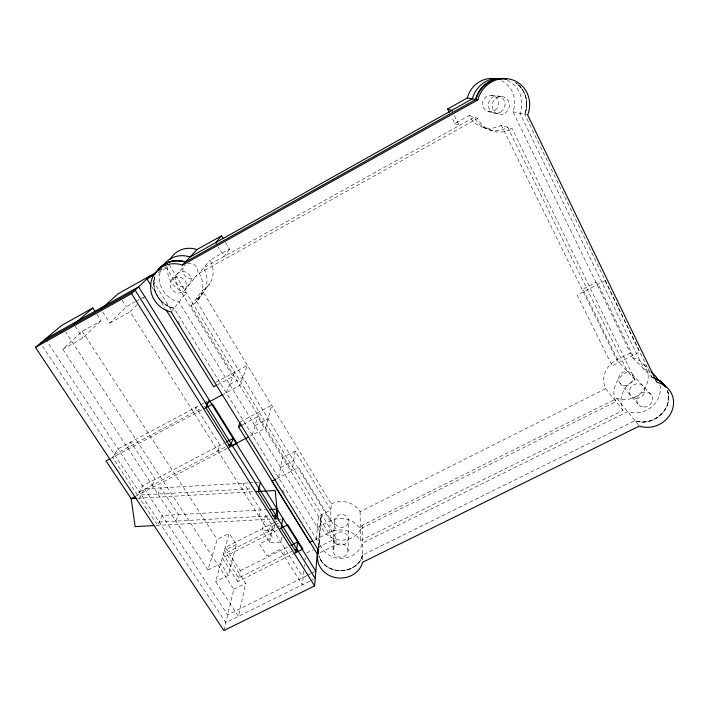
<?xml version="1.0" encoding="UTF-8"?>
<svg xmlns="http://www.w3.org/2000/svg" width="709" height="709" viewBox="0 0 709 709"><rect width="100%" height="100%" fill="white"/><g stroke="black" fill="none" stroke-linecap="round" stroke-linejoin="round"><path stroke-width="0.53" stroke-dasharray="3.54 2.66" d="M348.066 551.008A7.515 6.798 1.8 0 0 337.307 544.308A7.515 6.798 1.8 0 0 336.332 556.051A7.515 6.798 1.8 0 0 348.066 551.008L348.615 521.469A7.046 6.434 1.8 0 0 338.477 515.151A7.046 6.434 1.8 0 0 337.661 526.273A7.046 6.434 1.8 0 0 348.615 521.416M320.193 552.55L335.827 544.778L336.119 538.335L169.389 265.033M333.07 549.936L334.551 520.45M225.586 242.443L229.53 249.125L209.882 260.088A23.246 22.103 37.4 0 1 202.233 290.601L331.28 503.922L329.57 532.468A22.555 20.401 1.8 0 1 360.358 540.657L623.025 410.378A24.345 21.979 -27.7 0 1 635.034 379.74L512.208 128.825L501.263 125.218A25.134 23.822 -64.7 0 1 469.128 115.514L454.903 123.446L451.5 116.71M318.74 549.643L321.576 514.495A21.146 19.311 1.8 0 0 335.756 539.372A21.146 19.311 1.8 0 0 362.175 525.342L616.919 398.378A22.732 20.694 -28.6 0 0 646.768 384.322A22.732 20.694 -28.6 0 0 632.703 357.779L512.908 111.774A25.134 23.822 -64.7 0 0 501.644 80.791M154.668 277.37A24.93 23.592 35.8 0 0 174.086 308.211L319.227 543.635L318.199 547.623L320.619 518.27M316.4 539.053L318.394 516.258L330.917 509.957L295.228 451.084L282.554 457.642L278.619 477.769M303.78 570.975L302.291 584.828L279.975 549.422L267.001 555.936L259.414 543.998L272.424 537.44L130.172 311.73L138.503 303.124M304.25 566.606L304.489 564.426M304.95 560.066L305.189 557.877M283.733 555.377L284.796 548.429M281.969 537.174L281.101 542.545L269.571 542.217L262.215 530.58L265.503 514.858L267.382 513.901M295.228 451.084L291.957 470.909L191.138 305.898A24.93 23.592 35.8 0 0 199.22 273.311L209.882 260.088M318.199 547.623L319.227 543.635A22.555 20.401 1.8 0 0 318.164 547.942M274.817 524.412L273.665 530.713L262.215 530.58M269.571 542.217L272.593 526.149L265.503 514.858M268.631 531.413L269.925 524.766L303.08 577.516M236.345 544.485L224.363 550.547L245.668 583.41L238.437 616.325L215.642 581.672L229.167 533.328L236.345 544.485L228.395 575.283L215.642 581.672M259.219 516.48L260.655 510.019L243.79 483.192L242.088 489.307M295.334 552.869L237.737 581.637L240.316 570.718L225.214 547.401L274.037 522.684M223.911 630.523L233.819 589.321L65.689 332.034M154.757 277.059C150.618 290.522 160.518 305.526 174.086 308.211C160.402 305.49 150.432 290.211 154.899 276.687M252.271 435.025L259.015 411.947M96.885 314.397L100.988 320.805L82.2 331.289L62.764 349.236L207.932 569.947L217.158 539.434L229.167 533.328M217.885 450.906L219.976 445.296L196.065 407.25L193.584 412.337M175.814 521.115L178.473 514.601L160.952 487.863L158.001 494.04M226.215 392.768L234.75 372.172M152.249 485.293L155.289 479.231L130.89 442.008L127.443 447.574M197.882 300.217L202.597 293.198L196.934 300.35L209.837 283.485M191.138 305.898L202.233 290.601M229.53 249.125L224.026 256.543L218.354 246.971M171.126 311.942L186.316 292.782A23.246 22.103 37.4 0 1 167.891 265.751M184.872 290.043A8.313 7.861 35.8 0 0 179.288 277.015A8.313 7.861 35.8 0 0 170.834 287.694A8.313 7.861 35.8 0 0 184.872 290.043L196.437 275.757M171.773 279.816L184.26 266.176M143.05 298.436L145.327 296.087M158.125 272.602L166.535 267.878L168.68 265.742M102.734 312.049L109.78 323.082L126.237 306.731L134.825 301.937M62.764 349.236L82.82 338.078L100.988 320.805M159.259 270.714L166.624 266.575M135.782 301.405L143.413 297.151M109.78 323.082L130.172 311.73M199.22 273.311L477.671 118.394A27.066 25.613 -63.4 0 0 512.208 128.825M215.802 382.328L247.459 365.365L239.793 385.528L223.362 394.284M217.574 384.748L232.951 376.514L166.535 267.878M229.672 384.42L242.895 377.356M203.616 403.217L118.031 448.868L112.536 457.411L137.652 495.219L142.527 485.931L224.328 443.019M204.555 402.721L207.391 401.205M114.397 454.522L201.241 408.251M202.118 407.79L205.078 406.213M110.834 458.324L204.857 408.269M240.218 421.855L271.627 405.309L265.733 427.979L250.401 436M243.293 424.345L257.597 416.812L335.827 544.778M255.001 425.684L268.117 418.797M139.301 492.073L226.446 446.431M136.048 496.052L227.305 448.292M280.64 467.444L293.641 460.744M276.74 478.735L298.657 467.47L336.172 529.162L313.741 540.382M274.525 522.436L277.29 521.035M278.212 520.566L280.977 519.165M272.593 526.149L274.463 525.201M275.402 524.722L279.151 522.825M279.851 525.741L223.273 554.341L238.605 577.941L291.824 551.336M277.228 530.137L222.28 557.877L237.737 581.637M207.932 569.947L220.712 563.504L228.395 575.283M317.419 527.363L330.261 520.92A21.988 19.958 1.8 0 1 360.269 528.932L615.988 401.595A23.689 21.456 -28 0 1 627.616 371.684L507.759 127.354A26.277 24.886 -63.9 0 1 474.197 117.224L203.545 267.949A24.248 22.989 36.4 0 1 195.64 299.694L330.261 520.92M240.316 570.718L287.757 546.949M331.28 503.922A21.146 19.311 1.8 0 1 360.137 511.668L605.663 388.683A22.732 20.694 -28.6 0 1 616.733 359.862L630.363 352.985L632.791 355.431L598.139 284.212L595.977 282.359L582.124 289.547L584.163 291.461L619.028 362.361M233.819 589.321L245.668 583.41M306.589 553.047L313.13 549.794M317.8 547.463L336.119 538.335M306.917 575.619L227.695 614.792L46.032 339.93M307.91 575.123L310.879 573.661M311.871 573.164L314.84 571.702M309.682 581.176L225.834 622.546L41.122 344.051M310.613 580.724L313.387 579.35M248.256 482.935L144.423 488.802L139.593 498.143L157.69 525.378L162.077 515.514L266.176 509.709M249.355 482.873L253.778 482.625M254.877 482.563L259.299 482.315M141.224 494.979L251.571 488.767M137.75 498.25L253.813 491.718M159.171 522.037L269.668 515.904M156.024 525.475L270.244 519.13M491.532 95.245L501.839 96.592M512.908 111.774L527.682 115M653.273 377.808L652.147 377.525L524.793 114.371A27.066 25.613 -63.4 0 0 515.08 82.324M488.049 111.499L498.046 114.069M654.38 378.154L652.147 377.525A24.345 21.979 -27.7 0 1 653.778 377.959M469.128 115.514L477.671 118.394M483.006 127.292L492.56 131.05M454.903 123.446L459.317 125.511L454.106 115.159M517.224 83.857L516.161 83.05L517.552 84.158M643.71 364.346L648.965 369.593M632.703 357.779L653.485 378.89M632.029 374.068L651.332 394.851M635.034 379.74L616.733 359.862L501.263 125.218M619.817 382.993L638.206 404.334M616.919 398.378L639.367 426.065M605.663 388.683L623.025 410.378M82.2 331.289L217.158 539.434M75.127 326.237L82.82 338.078M122.161 300.262L126.237 306.731M151.558 286.392L164.922 307.981M152.949 280.578L171.525 310.648M177.906 320.982L180.228 324.749M282.483 490.282L284.796 494.031M667.275 390.198C674.481 408.641 652.688 427.483 635.007 420.685L362.529 555.103A22.555 20.401 1.8 0 1 341.614 570.718A22.555 20.401 1.8 0 1 319.183 556.671M667.648 391.253C673.621 409.536 652.307 427.243 635.007 420.685A24.345 21.979 -27.7 0 0 660.691 414.889A24.345 21.979 -27.7 0 0 667.479 390.756M362.175 525.342L362.618 562.264M360.137 511.668L360.358 540.657M507.298 80.489A26.277 24.886 -63.9 0 1 519.954 113.316L644.268 369.522A23.689 21.456 -28 0 1 650.587 372.021M659.946 385.049A23.689 21.456 -28 0 1 651.553 406.966A23.689 21.456 -28 0 1 627.678 411.654L362.388 543.076A21.988 19.958 1.8 0 1 334.923 557.566A21.988 19.958 1.8 0 1 320.176 531.847L179.049 301.954A24.248 22.989 36.4 0 1 161.537 268.33M187.619 263.828A7.746 7.365 37.4 0 1 197.962 271.662A7.746 7.365 37.4 0 1 186.972 277.511A7.746 7.365 37.4 0 1 185.483 264.962M526.725 103.665L526.264 109.159L524.793 114.371C528.843 104.374 526.45 91.904 518.244 84.717C523.579 89.476 526.61 96.548 526.725 103.665M362.529 555.103C357.558 575.38 324.846 575.735 318.926 555.918C324.873 575.717 357.531 575.362 362.529 555.103M605.149 280.578L577.197 295.077L612.168 365.817L639.695 351.948L605.149 280.578M494.997 110.267A8.375 7.941 -64.7 0 0 494.208 95.963A8.375 7.941 -64.7 0 0 482.59 104.338A8.375 7.941 -64.7 0 0 494.997 110.267M500.784 112.049A8.756 8.295 -63.9 0 0 500.909 97.036A8.756 8.295 -63.9 0 0 488.271 104.994A8.756 8.295 -63.9 0 0 500.784 112.049M625.152 385.581A7.577 6.895 -28.6 0 0 632.703 375.141A7.577 6.895 -28.6 0 0 619.905 374.848A7.577 6.895 -28.6 0 0 625.152 385.581M636.301 398.369A7.896 7.152 -28 0 0 644.197 387.548A7.896 7.152 -28 0 0 630.868 387.238A7.896 7.152 -28 0 0 636.301 398.369M336.899 544.025A7.329 6.656 1.8 0 0 348.287 539.008A7.329 6.656 1.8 0 0 337.75 532.53A7.329 6.656 1.8 0 0 336.899 544.025M175.912 281.96A8.083 7.666 36.4 0 0 189.56 284.247A8.083 7.666 36.4 0 0 184.154 271.556A8.083 7.666 36.4 0 0 175.912 281.96M643.896 407.081A8.118 7.329 -27.7 0 0 652.032 395.994A8.118 7.329 -27.7 0 0 638.339 395.675A8.118 7.329 -27.7 0 0 643.896 407.081M505.047 113.068A9.022 8.535 -63.4 0 0 505.198 97.612A9.022 8.535 -63.4 0 0 492.17 105.801A9.022 8.535 -63.4 0 0 505.047 113.068"/><path stroke-width="1.06" d="M318.031 549.705L318.394 553.889L318.084 548.66M95.121 311.65L92.782 307.99L61.461 325.555L35.45 347.383L223.911 630.523L314.61 585.891L317.269 553.871M282.82 518.235L281.154 528.161L296.309 552.382L297.629 542.004L290.717 545.469M260.407 482.253L258.209 491.479L275.331 518.855L277.13 509.097L269.447 509.532M317.26 554.013L238.525 426.853L239.881 422.856M209.279 400.204L205.823 407.746L230.23 446.759L233.093 438.419L226.277 441.999M157.85 270.546C163.682 261.86 175.61 258.563 185.306 262.091L475.801 99.499A27.066 25.613 -63.4 0 1 506.448 78.938M223.211 238.41L221.633 235.734L215.766 242.602L216.28 243.471M158.577 269.562C164.648 261.577 175.983 258.75 185.306 262.091A24.93 23.592 35.8 0 0 157.46 271.13M182.488 265.122L477.857 99.88A27.545 26.047 -63.1 0 1 511.765 79.621A27.545 26.047 -63.1 0 1 527.682 115L656.844 382.293A24.744 22.28 -27.5 0 1 671.928 410.919A24.744 22.28 -27.5 0 1 639.367 426.065L362.618 562.264A22.892 20.658 1.8 0 1 334.028 577.25A22.892 20.658 1.8 0 1 318.66 550.645L171.126 311.942A25.338 23.955 35.4 0 1 151.194 281.305A25.338 23.955 35.4 0 1 182.488 265.122L196.934 249.586L221.633 235.734M35.45 347.383L131.519 293.632L150.042 275.881M100.979 309.292L118.084 293.801L156.494 272.265M73.94 324.421L92.782 307.99M449.444 112.634L447.618 109.018L467.355 97.948A25.134 23.822 -64.7 0 1 495.963 78.885M155.324 274.17L146.905 278.885L150.973 285.452M45.42 339.008L138.627 286.817L315.833 571.206M40.51 343.129L135.135 290.167L315.23 578.438M216.608 385.262L213.728 386.804L166.083 309.851M205.973 403.554L222.396 394.798M109.86 458.838L105.987 460.903L131.147 498.613L135.153 526.627L153.826 525.591M204.848 408.269L212.603 404.139L236.957 443.24L229.122 447.344M238.525 426.853L242.336 424.842M228.263 445.474L231.196 443.94M232.197 445.536L248.487 437.01M135.065 496.566L131.147 498.613L136.651 498.312M275.783 479.222L271.972 481.181L309.833 542.332L312.766 540.87M279.949 528.763L287.765 524.82L302.894 549.094L294.988 553.038M294.784 549.856L296.752 548.872M256.516 491.567L275.207 490.522L277.928 518.704L274.64 518.891M272.637 515.735L275.943 515.549M467.355 97.948L477.857 99.88M447.618 109.018L451.722 110.436L452.2 111.384M654.38 378.154L660.566 381.371L665.84 387.238M655.107 378.438L660.566 381.371L665.246 386.299M131.519 293.632L314.61 585.891M502.309 78.938A26.277 24.886 -63.9 0 0 472.362 98.87L190.021 257.012A24.248 22.989 36.4 0 0 162.928 265.822M651.66 372.704A23.689 21.456 -28 0 1 658.138 379.935M170.125 259.423A23.246 22.103 37.4 0 1 196.934 249.586M653.778 377.959A24.345 21.979 -27.7 0 1 665.361 386.476M318.146 552.355A22.555 20.401 1.8 0 1 318.04 549.413M476.164 98.205L475.801 99.499C478.921 86.17 493.003 76.138 506.66 78.983C493.473 76.28 479.825 85.505 476.164 98.205"/></g></svg>
